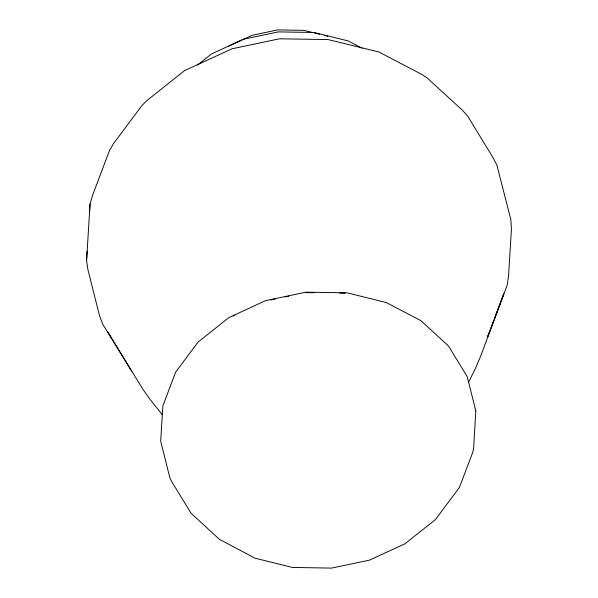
<?xml version="1.0" encoding="UTF-8"?>
<svg xmlns="http://www.w3.org/2000/svg" width="598" height="598" viewBox="0 0 598 598"><rect width="100%" height="100%" fill="white"/><g stroke="black" fill="none" stroke-linecap="round" stroke-linejoin="round"><path stroke-width="0.9" d="M131.65 371.194L102.744 324.228L99.507 315.722L87.981 269.877L86.575 260.579L90.036 204.15L92.526 195.441L109.284 151.032L113.246 143.983L142.01 105.435L146.652 100.778L184.483 70.661L232.017 48.782L279.513 38.803L328.003 39.558L378.915 51.974L421.62 74.346L427.234 78.017L462.575 110.406L467.98 116.55L492.603 156.982L496.871 165.041L510.864 219.795L511.425 229.176L508.517 276.403L507.134 285.358L490.196 330.246M86.575 260.579L87.151 251.13M89.483 213.254L90.036 204.15M489.829 330.926L487.557 336.958L489.867 331.083M491.13 327.48L493.41 321.447M494.71 317.994L503.822 293.865L480.643 356.244L475.545 368.159L468.585 382.219M197.549 65.003L211.415 54.007L243.289 39.251L278.272 31.903L313.995 32.456L348.208 40.941L362.029 48.184M233.347 316.088L234.663 315.176M228.832 46.098L252.117 35.312L277.607 29.9L303.777 30.349L312.649 32.546M270.804 299.957L275.289 299.015M285.171 296.937L288.759 296.182M305.825 292.601L314.077 292.728M339.746 293.125L345.248 293.214M314.428 32.987L319.751 34.303M324.191 35.402L327.741 36.284M162.35 414.743L150.098 399.449L142.541 388.745L107.782 331.927L111.49 338.236M475.806 410.856L473.631 448.164L472.756 452.32L459.369 487.505L435.419 519.602L404.995 543.769L369.482 560.147L331.621 568.1L292.377 567.435L255.032 558.188L219.376 539.321L191.136 513.293L171.469 481.278L169.735 477.376L160.69 441.145L162.85 405.997L175.603 372.21L198.073 342.086L228.735 317.688L265.497 300.667L305.855 292.19L347.057 292.826L386.293 302.543L420.895 320.67L448.5 345.973L467.232 376.733L475.806 410.856"/></g></svg>
